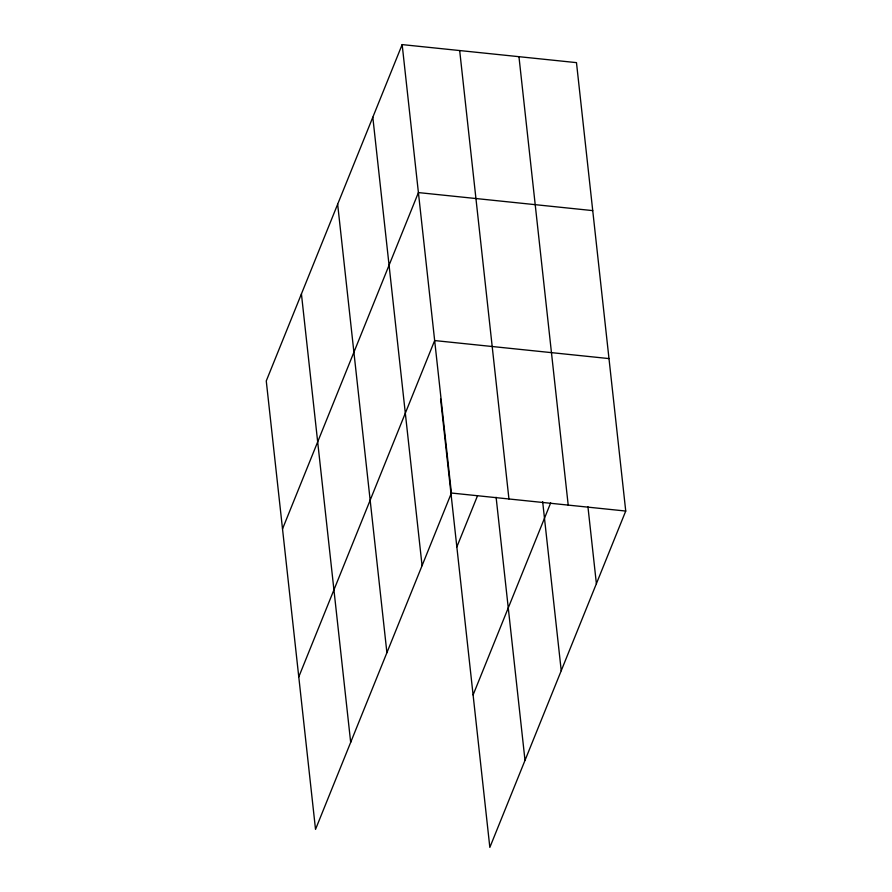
<?xml version="1.0" encoding="UTF-8"?>
<svg xmlns="http://www.w3.org/2000/svg" width="892" height="892" viewBox="0 0 892 892"><rect width="100%" height="100%" fill="white"/><g stroke="black" fill="none" stroke-linecap="round" stroke-linejoin="round"><path stroke-width="1.34" d="M402.158 44.6L266.262 380.951L315.523 829.37L451.408 493.031L402.158 44.6L576.477 62.63L625.738 511.049L489.842 847.4L440.592 398.969M282.519 528.923L418.415 192.583L592.734 210.612M298.775 676.905L434.66 340.566L608.991 358.584M456.838 546.952L477.521 495.762M473.094 694.935L550.687 502.887M451.408 493.031L625.738 511.049M587.939 506.767L596.391 583.691M518.954 56.675L568.204 505.106M542.659 501.65L561.235 670.717M459.681 50.554L508.942 498.974M496.108 497.268L525.009 760.374M372.811 117.231L422.072 565.662M337.655 204.257L386.905 652.688M301.429 293.925L350.679 742.345"/></g></svg>
